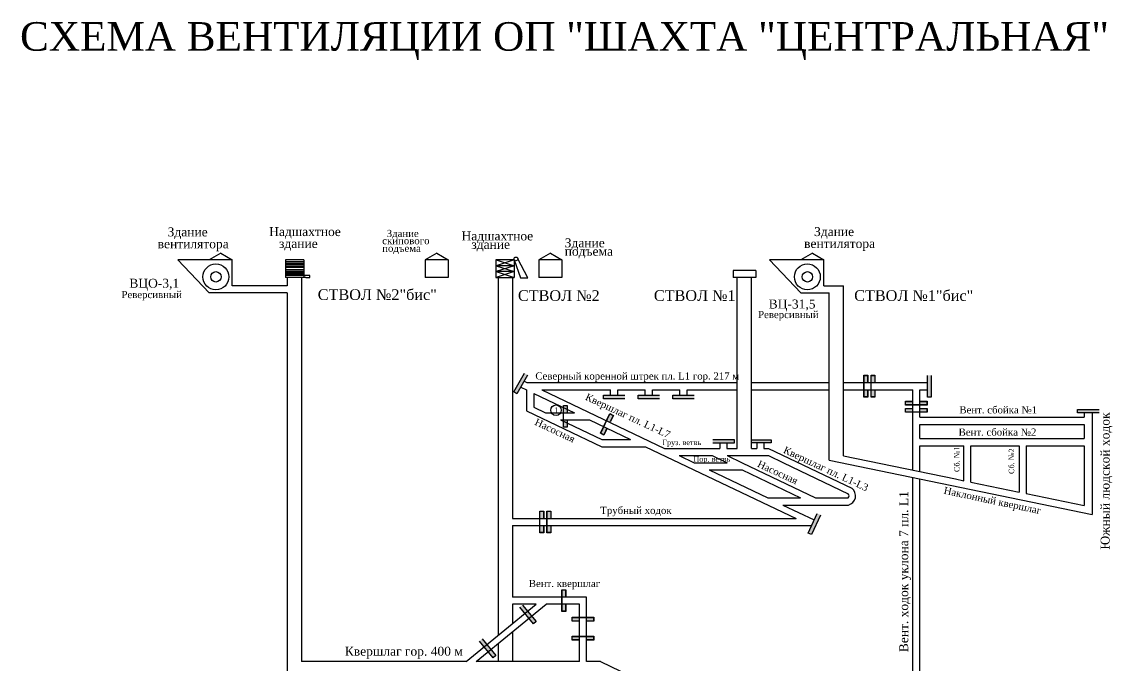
# Model space of a CAD drawing. Header units: millimetres. Extents: x -1215 to 290, y -426 to 439.
# Drawn here: x -701 to -91, y 79 to 439 of the extents above; entities that cross this region are included whole.
import ezdxf

# ---------------------------------------------------------------- set-up
doc = ezdxf.new("R2010")
doc.units = ezdxf.units.MM
for name, color, linetype in [('Двери', 7, 'Continuous'), ('название', 1, 'Continuous'), ('Перемычки', 7, 'Continuous')]:
    doc.layers.add(name, color=color, linetype=linetype)
doc.styles.get("Standard").update_dxf_attribs({"font": 'TIMES.TTF', "height": 10})

msp = doc.modelspace()

# ---------------------------------------------------------------- hatches: boundary and pattern name
at = {"layer": 'Двери'}
h = msp.add_hatch(color=256, dxfattribs=at)
h.paths.add_polyline_path([(-227.68, 237.09), (-227.68, 241.19), (-229.88, 241.19), (-229.88, 237.09), (-229.78, 237.09), (-229.78, 241.09), (-227.78, 241.09), (-227.78, 237.09)])
h.paths.add_polyline_path([(-229.78, 233.09), (-229.78, 237.09), (-229.88, 237.09), (-229.88, 233.09)])
h.paths.add_polyline_path([(-227.68, 228.99), (-227.68, 233.09), (-227.78, 233.09), (-227.78, 229.09), (-229.78, 229.09), (-229.78, 233.09), (-229.88, 233.09), (-229.88, 228.99)])
h = msp.add_hatch(color=3, dxfattribs=at)
h.paths.add_polyline_path([(-227.78, 241.09), (-229.78, 241.09), (-229.78, 237.09), (-227.78, 237.09)])
h.paths.add_polyline_path([(-229.78, 229.09), (-227.78, 229.09), (-227.78, 233.09), (-229.78, 233.09)])
h = msp.add_hatch(color=256, dxfattribs=at)
h.paths.add_polyline_path([(-223.68, 237.09), (-223.68, 241.19), (-225.88, 241.19), (-225.88, 237.09), (-225.78, 237.09), (-225.78, 241.09), (-223.78, 241.09), (-223.78, 237.09)])
h.paths.add_polyline_path([(-225.78, 233.09), (-225.78, 237.09), (-225.88, 237.09), (-225.88, 233.09)])
h.paths.add_polyline_path([(-223.68, 228.99), (-223.68, 233.09), (-223.78, 233.09), (-223.78, 229.09), (-225.78, 229.09), (-225.78, 233.09), (-225.88, 233.09), (-225.88, 228.99)])
h = msp.add_hatch(color=3, dxfattribs=at)
h.paths.add_polyline_path([(-223.78, 241.09), (-225.78, 241.09), (-225.78, 237.09), (-223.78, 237.09)])
h.paths.add_polyline_path([(-225.78, 229.09), (-223.78, 229.09), (-223.78, 233.09), (-225.78, 233.09)])
h = msp.add_hatch(color=256, dxfattribs=at)
h.paths.add_polyline_path([(-202.56, 226.66), (-206.66, 226.66), (-206.66, 224.46), (-202.56, 224.46), (-202.56, 224.56), (-206.56, 224.56), (-206.56, 226.56), (-202.56, 226.56)])
h.paths.add_polyline_path([(-198.56, 224.56), (-202.56, 224.56), (-202.56, 224.46), (-198.56, 224.46)])
h.paths.add_polyline_path([(-194.46, 226.66), (-198.56, 226.66), (-198.56, 226.56), (-194.56, 226.56), (-194.56, 224.56), (-198.56, 224.56), (-198.56, 224.46), (-194.46, 224.46)])
h = msp.add_hatch(color=3, dxfattribs=at)
h.paths.add_polyline_path([(-206.56, 226.56), (-206.56, 224.56), (-202.56, 224.56), (-202.56, 226.56)])
h.paths.add_polyline_path([(-194.56, 224.56), (-194.56, 226.56), (-198.56, 226.56), (-198.56, 224.56)])
h = msp.add_hatch(color=256, dxfattribs=at)
h.paths.add_polyline_path([(-395.87, 220.18), (-395.87, 224.28), (-398.07, 224.28), (-398.07, 220.18), (-397.97, 220.18), (-397.97, 224.18), (-395.97, 224.18), (-395.97, 220.18)])
h.paths.add_polyline_path([(-397.97, 216.18), (-397.97, 220.18), (-398.07, 220.18), (-398.07, 216.18)])
h.paths.add_polyline_path([(-395.87, 212.08), (-395.87, 216.18), (-395.97, 216.18), (-395.97, 212.18), (-397.97, 212.18), (-397.97, 216.18), (-398.07, 216.18), (-398.07, 212.08)])
h = msp.add_hatch(color=3, dxfattribs=at)
h.paths.add_polyline_path([(-395.97, 224.18), (-397.97, 224.18), (-397.97, 220.18), (-395.97, 220.18)])
h.paths.add_polyline_path([(-397.97, 212.18), (-395.97, 212.18), (-395.97, 216.18), (-397.97, 216.18)])
h = msp.add_hatch(color=256, dxfattribs=at)
h.paths.add_polyline_path([(-371.84, 215.05), (-370.07, 218.75), (-372.06, 219.7), (-373.82, 216), (-373.73, 215.95), (-372.01, 219.57), (-370.21, 218.7), (-371.93, 215.09)])
h.paths.add_polyline_path([(-375.46, 212.34), (-373.73, 215.95), (-373.82, 216), (-375.55, 212.39)])
h.paths.add_polyline_path([(-375.33, 207.74), (-373.56, 211.44), (-373.65, 211.48), (-375.37, 207.87), (-377.18, 208.73), (-375.46, 212.34), (-375.55, 212.39), (-377.31, 208.69)])
h = msp.add_hatch(color=256, dxfattribs=at)
h.paths.add_polyline_path([(-202.56, 222.66), (-206.66, 222.66), (-206.66, 220.46), (-202.56, 220.46), (-202.56, 220.56), (-206.56, 220.56), (-206.56, 222.56), (-202.56, 222.56)])
h.paths.add_polyline_path([(-198.56, 220.56), (-202.56, 220.56), (-202.56, 220.46), (-198.56, 220.46)])
h.paths.add_polyline_path([(-194.46, 222.66), (-198.56, 222.66), (-198.56, 222.56), (-194.56, 222.56), (-194.56, 220.56), (-198.56, 220.56), (-198.56, 220.46), (-194.46, 220.46)])
h = msp.add_hatch(color=3, dxfattribs=at)
h.paths.add_polyline_path([(-206.56, 222.56), (-206.56, 220.56), (-202.56, 220.56), (-202.56, 222.56)])
h.paths.add_polyline_path([(-194.56, 220.56), (-194.56, 222.56), (-198.56, 222.56), (-198.56, 220.56)])
h = msp.add_hatch(color=3, dxfattribs=at)
h.paths.add_polyline_path([(-370.21, 218.7), (-372.01, 219.57), (-373.73, 215.95), (-371.93, 215.09)])
h.paths.add_polyline_path([(-377.18, 208.73), (-375.37, 207.87), (-373.65, 211.48), (-375.46, 212.34)])
h = msp.add_hatch(color=256, dxfattribs=at)
h.paths.add_polyline_path([(-409.05, 161.08), (-409.05, 165.18), (-411.25, 165.18), (-411.25, 161.08), (-411.15, 161.08), (-411.15, 165.08), (-409.15, 165.08), (-409.15, 161.08)])
h.paths.add_polyline_path([(-411.15, 157.08), (-411.15, 161.08), (-411.25, 161.08), (-411.25, 157.08)])
h.paths.add_polyline_path([(-409.05, 152.98), (-409.05, 157.08), (-409.15, 157.08), (-409.15, 153.08), (-411.15, 153.08), (-411.15, 157.08), (-411.25, 157.08), (-411.25, 152.98)])
h = msp.add_hatch(color=256, dxfattribs=at)
h.paths.add_polyline_path([(-409.05, 161.03), (-409.05, 165.13), (-411.25, 165.13), (-411.25, 161.03), (-411.15, 161.03), (-411.15, 165.03), (-409.15, 165.03), (-409.15, 161.03)])
h.paths.add_polyline_path([(-411.15, 157.03), (-411.15, 161.03), (-411.25, 161.03), (-411.25, 157.03)])
h.paths.add_polyline_path([(-409.05, 152.93), (-409.05, 157.03), (-409.15, 157.03), (-409.15, 153.03), (-411.15, 153.03), (-411.15, 157.03), (-411.25, 157.03), (-411.25, 152.93)])
h = msp.add_hatch(color=3, dxfattribs=at)
h.paths.add_polyline_path([(-409.15, 165.08), (-411.15, 165.08), (-411.15, 161.08), (-409.15, 161.08)])
h.paths.add_polyline_path([(-411.15, 153.08), (-409.15, 153.08), (-409.15, 157.08), (-411.15, 157.08)])
h = msp.add_hatch(color=3, dxfattribs=at)
h.paths.add_polyline_path([(-409.15, 165.03), (-411.15, 165.03), (-411.15, 161.03), (-409.15, 161.03)])
h.paths.add_polyline_path([(-411.15, 153.03), (-409.15, 153.03), (-409.15, 157.03), (-411.15, 157.03)])
h = msp.add_hatch(color=256, dxfattribs=at)
h.paths.add_polyline_path([(-405.05, 161.08), (-405.05, 165.18), (-407.25, 165.18), (-407.25, 161.08), (-407.15, 161.08), (-407.15, 165.08), (-405.15, 165.08), (-405.15, 161.08)])
h.paths.add_polyline_path([(-407.15, 157.08), (-407.15, 161.08), (-407.25, 161.08), (-407.25, 157.08)])
h.paths.add_polyline_path([(-405.05, 152.98), (-405.05, 157.08), (-405.15, 157.08), (-405.15, 153.08), (-407.15, 153.08), (-407.15, 157.08), (-407.25, 157.08), (-407.25, 152.98)])
h = msp.add_hatch(color=256, dxfattribs=at)
h.paths.add_polyline_path([(-405.05, 161.03), (-405.05, 165.13), (-407.25, 165.13), (-407.25, 161.03), (-407.15, 161.03), (-407.15, 165.03), (-405.15, 165.03), (-405.15, 161.03)])
h.paths.add_polyline_path([(-407.15, 157.03), (-407.15, 161.03), (-407.25, 161.03), (-407.25, 157.03)])
h.paths.add_polyline_path([(-405.05, 152.93), (-405.05, 157.03), (-405.15, 157.03), (-405.15, 153.03), (-407.15, 153.03), (-407.15, 157.03), (-407.25, 157.03), (-407.25, 152.93)])
h = msp.add_hatch(color=3, dxfattribs=at)
h.paths.add_polyline_path([(-405.15, 165.08), (-407.15, 165.08), (-407.15, 161.08), (-405.15, 161.08)])
h.paths.add_polyline_path([(-407.15, 153.08), (-405.15, 153.08), (-405.15, 157.08), (-407.15, 157.08)])
h = msp.add_hatch(color=3, dxfattribs=at)
h.paths.add_polyline_path([(-405.15, 165.03), (-407.15, 165.03), (-407.15, 161.03), (-405.15, 161.03)])
h.paths.add_polyline_path([(-407.15, 153.03), (-405.15, 153.03), (-405.15, 157.03), (-407.15, 157.03)])
h = msp.add_hatch(color=256, dxfattribs=at)
h.paths.add_polyline_path([(-396.72, 117.06), (-396.72, 121.16), (-398.92, 121.16), (-398.92, 117.06), (-398.82, 117.06), (-398.82, 121.06), (-396.82, 121.06), (-396.82, 117.06)])
h.paths.add_polyline_path([(-398.82, 113.06), (-398.82, 117.06), (-398.92, 117.06), (-398.92, 113.06)])
h.paths.add_polyline_path([(-396.72, 108.96), (-396.72, 113.06), (-396.82, 113.06), (-396.82, 109.06), (-398.82, 109.06), (-398.82, 113.06), (-398.92, 113.06), (-398.92, 108.96)])
h = msp.add_hatch(color=3, dxfattribs=at)
h.paths.add_polyline_path([(-396.82, 121.06), (-398.82, 121.06), (-398.82, 117.06), (-396.82, 117.06)])
h.paths.add_polyline_path([(-398.82, 109.06), (-396.82, 109.06), (-396.82, 113.06), (-398.82, 113.06)])
h = msp.add_hatch(color=256, dxfattribs=at)
h.paths.add_polyline_path([(-385.13, 103.52), (-381.03, 103.52), (-381.03, 105.72), (-385.13, 105.72), (-385.13, 105.62), (-381.13, 105.62), (-381.13, 103.62), (-385.13, 103.62)])
h.paths.add_polyline_path([(-389.13, 105.62), (-385.13, 105.62), (-385.13, 105.72), (-389.13, 105.72)])
h.paths.add_polyline_path([(-393.23, 103.52), (-389.13, 103.52), (-389.13, 103.62), (-393.13, 103.62), (-393.13, 105.62), (-389.13, 105.62), (-389.13, 105.72), (-393.23, 105.72)])
h = msp.add_hatch(color=3, dxfattribs=at)
h.paths.add_polyline_path([(-381.13, 103.62), (-381.13, 105.62), (-385.13, 105.62), (-385.13, 103.62)])
h.paths.add_polyline_path([(-393.13, 105.62), (-393.13, 103.62), (-389.13, 103.62), (-389.13, 105.62)])
h = msp.add_hatch(color=256, dxfattribs=at)
h.paths.add_polyline_path([(-385.13, 92.92), (-381.03, 92.92), (-381.03, 95.12), (-385.13, 95.12), (-385.13, 95.02), (-381.13, 95.02), (-381.13, 93.02), (-385.13, 93.02)])
h.paths.add_polyline_path([(-389.13, 95.02), (-385.13, 95.02), (-385.13, 95.12), (-389.13, 95.12)])
h.paths.add_polyline_path([(-393.23, 92.92), (-389.13, 92.92), (-389.13, 93.02), (-393.13, 93.02), (-393.13, 95.02), (-389.13, 95.02), (-389.13, 95.12), (-393.23, 95.12)])
h = msp.add_hatch(color=3, dxfattribs=at)
h.paths.add_polyline_path([(-381.13, 93.02), (-381.13, 95.02), (-385.13, 95.02), (-385.13, 93.02)])
h.paths.add_polyline_path([(-393.13, 95.02), (-393.13, 93.02), (-389.13, 93.02), (-389.13, 95.02)])
at = {"layer": 'Перемычки'}
h = msp.add_hatch(color=256, dxfattribs=at)
h.paths.add_polyline_path([(-424.01, 230.74), (-421.98, 234.3), (-422.06, 234.35), (-424.05, 230.88), (-425.79, 231.87), (-423.8, 235.35), (-423.88, 235.39), (-425.92, 231.84)])
h.paths.add_polyline_path([(-422.06, 234.35), (-421.98, 234.3), (-417.95, 241.33), (-419.86, 242.42), (-423.88, 235.39), (-423.8, 235.35), (-419.82, 242.29), (-418.08, 241.29)])
h = msp.add_hatch(color=3, dxfattribs=at)
h.paths.add_polyline_path([(-425.79, 231.87), (-424.05, 230.88), (-422.06, 234.35), (-423.8, 235.35)])
h.paths.add_polyline_path([(-420.07, 237.82), (-421.81, 238.82), (-423.8, 235.35), (-422.06, 234.35)])
h.paths.add_polyline_path([(-420.07, 237.82), (-418.08, 241.29), (-419.82, 242.29), (-421.81, 238.82)])
h = msp.add_hatch(color=256, dxfattribs=at)
h.paths.add_polyline_path([(-192.21, 228.87), (-192.21, 232.97), (-192.31, 232.97), (-192.31, 228.97), (-194.31, 228.97), (-194.31, 232.97), (-194.41, 232.97), (-194.41, 228.87)])
h.paths.add_polyline_path([(-192.31, 232.97), (-192.21, 232.97), (-192.21, 241.07), (-194.41, 241.07), (-194.41, 232.97), (-194.31, 232.97), (-194.31, 240.97), (-192.31, 240.97)])
h = msp.add_hatch(color=3, dxfattribs=at)
h.paths.add_polyline_path([(-194.31, 228.97), (-192.31, 228.97), (-192.31, 232.97), (-194.31, 232.97)])
h.paths.add_polyline_path([(-192.31, 236.97), (-194.31, 236.97), (-194.31, 232.97), (-192.31, 232.97)])
h.paths.add_polyline_path([(-192.31, 236.97), (-192.31, 240.97), (-194.31, 240.97), (-194.31, 236.97)])
h = msp.add_hatch(color=256, dxfattribs=at)
h.paths.add_polyline_path([(-375.74, 227.96), (-371.64, 227.96), (-371.64, 228.06), (-375.64, 228.06), (-375.64, 230.06), (-371.64, 230.06), (-371.64, 230.16), (-375.74, 230.16)])
h.paths.add_polyline_path([(-371.64, 228.06), (-371.64, 227.96), (-363.54, 227.96), (-363.54, 230.16), (-371.64, 230.16), (-371.64, 230.06), (-363.64, 230.06), (-363.64, 228.06)])
h = msp.add_hatch(color=3, dxfattribs=at)
h.paths.add_polyline_path([(-375.64, 230.06), (-375.64, 228.06), (-371.64, 228.06), (-371.64, 230.06)])
h.paths.add_polyline_path([(-367.64, 228.06), (-367.64, 230.06), (-371.64, 230.06), (-371.64, 228.06)])
h.paths.add_polyline_path([(-367.64, 228.06), (-363.64, 228.06), (-363.64, 230.06), (-367.64, 230.06)])
h = msp.add_hatch(color=256, dxfattribs=at)
h.paths.add_polyline_path([(-356.33, 227.96), (-352.23, 227.96), (-352.23, 228.06), (-356.23, 228.06), (-356.23, 230.06), (-352.23, 230.06), (-352.23, 230.16), (-356.33, 230.16)])
h.paths.add_polyline_path([(-352.23, 228.06), (-352.23, 227.96), (-344.13, 227.96), (-344.13, 230.16), (-352.23, 230.16), (-352.23, 230.06), (-344.23, 230.06), (-344.23, 228.06)])
h = msp.add_hatch(color=3, dxfattribs=at)
h.paths.add_polyline_path([(-356.23, 230.06), (-356.23, 228.06), (-352.23, 228.06), (-352.23, 230.06)])
h.paths.add_polyline_path([(-348.23, 228.06), (-348.23, 230.06), (-352.23, 230.06), (-352.23, 228.06)])
h.paths.add_polyline_path([(-348.23, 228.06), (-344.23, 228.06), (-344.23, 230.06), (-348.23, 230.06)])
h = msp.add_hatch(color=256, dxfattribs=at)
h.paths.add_polyline_path([(-336.92, 227.96), (-332.82, 227.96), (-332.82, 228.06), (-336.82, 228.06), (-336.82, 230.06), (-332.82, 230.06), (-332.82, 230.16), (-336.92, 230.16)])
h.paths.add_polyline_path([(-332.82, 228.06), (-332.82, 227.96), (-324.72, 227.96), (-324.72, 230.16), (-332.82, 230.16), (-332.82, 230.06), (-324.82, 230.06), (-324.82, 228.06)])
h = msp.add_hatch(color=3, dxfattribs=at)
h.paths.add_polyline_path([(-336.82, 230.06), (-336.82, 228.06), (-332.82, 228.06), (-332.82, 230.06)])
h.paths.add_polyline_path([(-328.82, 228.06), (-328.82, 230.06), (-332.82, 230.06), (-332.82, 228.06)])
h.paths.add_polyline_path([(-328.82, 228.06), (-324.82, 228.06), (-324.82, 230.06), (-328.82, 230.06)])
h = msp.add_hatch(color=256, dxfattribs=at)
h.paths.add_polyline_path([(-110.34, 219.98), (-106.24, 219.98), (-106.24, 220.08), (-110.24, 220.08), (-110.23, 222.08), (-106.23, 222.08), (-106.23, 222.18), (-110.33, 222.18)])
h.paths.add_polyline_path([(-106.24, 220.08), (-106.24, 219.98), (-98.14, 219.97), (-98.13, 222.17), (-106.23, 222.18), (-106.23, 222.08), (-98.23, 222.07), (-98.24, 220.07)])
h = msp.add_hatch(color=3, dxfattribs=at)
h.paths.add_polyline_path([(-110.23, 222.08), (-110.24, 220.08), (-106.24, 220.08), (-106.23, 222.08)])
h.paths.add_polyline_path([(-102.24, 220.07), (-102.23, 222.07), (-106.23, 222.08), (-106.24, 220.08)])
h.paths.add_polyline_path([(-102.24, 220.07), (-98.24, 220.07), (-98.23, 222.07), (-102.23, 222.07)])
h = msp.add_hatch(color=256, dxfattribs=at)
h.paths.add_polyline_path([(-302.39, 205.26), (-306.49, 205.26), (-306.49, 205.16), (-302.49, 205.16), (-302.49, 203.16), (-306.49, 203.16), (-306.49, 203.06), (-302.39, 203.06)])
h.paths.add_polyline_path([(-306.49, 205.16), (-306.49, 205.26), (-314.59, 205.26), (-314.59, 203.06), (-306.49, 203.06), (-306.49, 203.16), (-314.49, 203.16), (-314.49, 205.16)])
h = msp.add_hatch(color=3, dxfattribs=at)
h.paths.add_polyline_path([(-302.49, 203.16), (-302.49, 205.16), (-306.49, 205.16), (-306.49, 203.16)])
h.paths.add_polyline_path([(-310.49, 205.16), (-310.49, 203.16), (-306.49, 203.16), (-306.49, 205.16)])
h.paths.add_polyline_path([(-310.49, 205.16), (-314.49, 205.16), (-314.49, 203.16), (-310.49, 203.16)])
h = msp.add_hatch(color=256, dxfattribs=at)
h.paths.add_polyline_path([(-281.65, 205.15), (-285.31, 205.15), (-285.31, 205.06), (-281.74, 205.06), (-281.74, 203.28), (-285.31, 203.28), (-285.31, 203.19), (-281.65, 203.19)])
h.paths.add_polyline_path([(-285.31, 205.06), (-285.31, 205.15), (-292.52, 205.15), (-292.52, 203.19), (-285.31, 203.19), (-285.31, 203.28), (-292.43, 203.28), (-292.43, 205.06)])
h = msp.add_hatch(color=3, dxfattribs=at)
h.paths.add_polyline_path([(-281.76, 203.28), (-281.76, 205.06), (-285.32, 205.06), (-285.32, 203.28)])
h.paths.add_polyline_path([(-288.88, 205.06), (-288.88, 203.28), (-285.32, 203.28), (-285.32, 205.06)])
h.paths.add_polyline_path([(-288.88, 205.06), (-292.45, 205.06), (-292.45, 203.28), (-288.88, 203.28)])
h = msp.add_hatch(color=256, dxfattribs=at)
h.paths.add_polyline_path([(-259.14, 151.88), (-257.44, 155.61), (-257.53, 155.65), (-259.19, 152.01), (-261.01, 152.84), (-259.35, 156.48), (-259.44, 156.52), (-261.14, 152.79)])
h.paths.add_polyline_path([(-257.53, 155.65), (-257.44, 155.61), (-254.07, 162.98), (-256.08, 163.89), (-259.44, 156.52), (-259.35, 156.48), (-256.03, 163.76), (-254.21, 162.93)])
h = msp.add_hatch(color=3, dxfattribs=at)
h.paths.add_polyline_path([(-261.01, 152.84), (-259.19, 152.01), (-257.53, 155.65), (-259.35, 156.48)])
h.paths.add_polyline_path([(-255.87, 159.29), (-257.69, 160.12), (-259.35, 156.48), (-257.53, 155.65)])
h.paths.add_polyline_path([(-255.87, 159.29), (-254.21, 162.93), (-256.03, 163.76), (-257.69, 160.12)])
h = msp.add_hatch(color=256, dxfattribs=at)
h.paths.add_polyline_path([(-413.12, 103.26), (-415.72, 106.43), (-415.8, 106.36), (-413.27, 103.27), (-414.81, 102), (-417.35, 105.1), (-417.42, 105.03), (-414.83, 101.86)])
h.paths.add_polyline_path([(-415.8, 106.36), (-415.72, 106.43), (-420.86, 112.69), (-422.56, 111.3), (-417.42, 105.03), (-417.35, 105.1), (-422.42, 111.29), (-420.87, 112.55)])
h = msp.add_hatch(color=3, dxfattribs=at)
h.paths.add_polyline_path([(-414.81, 102), (-413.27, 103.27), (-415.8, 106.36), (-417.35, 105.1)])
h.paths.add_polyline_path([(-418.34, 109.46), (-419.88, 108.19), (-417.35, 105.1), (-415.8, 106.36)])
h.paths.add_polyline_path([(-418.34, 109.46), (-420.87, 112.55), (-422.42, 111.29), (-419.88, 108.19)])
h = msp.add_hatch(color=256, dxfattribs=at)
h.paths.add_polyline_path([(-435.7, 84.26), (-438.29, 87.43), (-438.37, 87.37), (-435.84, 84.28), (-437.38, 83.01), (-439.92, 86.1), (-440, 86.04), (-437.4, 82.87)])
h.paths.add_polyline_path([(-438.37, 87.37), (-438.29, 87.43), (-443.43, 93.7), (-445.13, 92.31), (-440, 86.04), (-439.92, 86.1), (-444.99, 92.29), (-443.44, 93.56)])
h = msp.add_hatch(color=3, dxfattribs=at)
h.paths.add_polyline_path([(-437.38, 83.01), (-435.84, 84.28), (-438.37, 87.37), (-439.92, 86.1)])
h.paths.add_polyline_path([(-440.91, 90.46), (-442.45, 89.2), (-439.92, 86.1), (-438.37, 87.37)])
h.paths.add_polyline_path([(-440.91, 90.46), (-443.44, 93.56), (-444.99, 92.29), (-442.45, 89.2)])

# ---------------------------------------------------------------- linework, layer by layer
for p, q in [((-583.42, 305.82), (-613.81, 305.82)), ((-613.81, 305.82), (-596.27, 287.32)), ((-589.77, 309.59), (-596.27, 305.82)), ((-583.42, 305.82), (-596.27, 305.82)), ((-589.77, 309.59), (-583.42, 305.82)), ((-583.42, 291.32), (-583.42, 305.82)), ((-543.41, 305.82), (-553.67, 305.82)), ((-553.67, 305.82), (-553.67, 295.82)), ((-543.41, 305.82), (-543.41, 295.82)), ((-468.91, 309.59), (-475.41, 305.82)), ((-462.56, 305.82), (-475.41, 305.82)), ((-475.41, 305.82), (-475.41, 295.82)), ((-468.91, 309.59), (-462.56, 305.82)), ((-462.56, 305.82), (-462.56, 295.82)), ((-425.6, 305.82), (-435.86, 305.82)), ((-435.86, 305.82), (-435.86, 295.82)), ((-435.77, 305.84), (-425.52, 302.52)), ((-425.52, 305.84), (-435.77, 302.52)), ((-425.6, 305.82), (-425.6, 295.82)), ((-425.6, 305.82), (-422.04, 295.81)), ((-417.87, 295.81), (-423.56, 306.31)), ((-405.33, 309.59), (-411.83, 305.82)), ((-411.83, 305.82), (-411.83, 295.82)), ((-398.98, 305.82), (-411.83, 305.82)), ((-405.33, 309.59), (-398.98, 305.82)), ((-398.98, 305.82), (-398.98, 295.82)), ((-252.37, 305.82), (-282.76, 305.82)), ((-282.76, 305.82), (-265.22, 287.32)), ((-258.72, 309.59), (-265.22, 305.82)), ((-252.37, 305.82), (-265.22, 305.82)), ((-258.72, 309.59), (-252.37, 305.82)), ((-252.37, 291.32), (-252.37, 305.82)), ((-543.46, 304.67), (-553.71, 304.67)), ((-543.46, 303.84), (-553.71, 303.84)), ((-543.46, 303.1), (-553.71, 303.1)), ((-543.46, 302.26), (-553.71, 302.26)), ((-543.46, 301.52), (-553.71, 301.52)), ((-543.46, 300.14), (-553.71, 300.14)), ((-543.46, 299.31), (-553.71, 299.31)), ((-425.52, 302.52), (-435.77, 302.52)), ((-425.52, 302.52), (-435.77, 299.18)), ((-435.77, 302.52), (-425.52, 299.18)), ((-425.52, 299.18), (-435.77, 299.18)), ((-435.77, 299.18), (-425.52, 295.84)), ((-425.52, 299.18), (-435.77, 295.84)), ((-290.33, 299.82), (-303.08, 299.82)), ((-303.08, 299.82), (-303.08, 295.82)), ((-290.33, 299.82), (-290.33, 295.82)), ((-543.46, 298.57), (-553.71, 298.57)), ((-543.46, 297.73), (-553.71, 297.73)), ((-543.46, 296.99), (-553.71, 296.99)), ((-542.21, 295.82), (-553.67, 295.82)), ((-553.67, 295.82), (-553.67, 295.82)), ((-552.56, 295.82), (-552.56, 291.32)), ((-544.56, 295.82), (-544.56, 80.89)), ((-540.05, 297.08), (-543.41, 297.08)), ((-542.21, 295.82), (-540.05, 295.82)), ((-540.05, 295.82), (-540.05, 297.08)), ((-462.56, 295.82), (-475.41, 295.82)), ((-475.41, 295.82), (-475.41, 295.82)), ((-435.86, 295.82), (-435.86, 295.82)), ((-435.86, 295.82), (-425.6, 295.82)), ((-434.56, 295.82), (-434.56, 95.59)), ((-426.56, 295.82), (-426.56, 161.03)), ((-422.04, 295.81), (-417.87, 295.81)), ((-398.98, 295.82), (-411.83, 295.82)), ((-411.83, 295.82), (-411.83, 295.82)), ((-290.5, 295.82), (-303.08, 295.82)), ((-290.33, 295.82), (-303.08, 295.82)), ((-300.74, 200.18), (-300.74, 295.82)), ((-292.74, 200.18), (-292.74, 295.82)), ((-552.56, 287.32), (-596.27, 287.32)), ((-552.56, 287.32), (-596.27, 287.32)), ((-552.56, 291.32), (-583.42, 291.32)), ((-556.56, 291.32), (-583.42, 291.32)), ((-552.56, 287.32), (-552.56, -9.34)), ((-265.22, 287.32), (-249.26, 287.32)), ((-252.37, 291.32), (-241.26, 291.32)), ((-249.26, 193.73), (-249.26, 287.32)), ((-241.26, 196.07), (-241.26, 291.32)), ((-421.94, 234.56), (-418.63, 232.97)), ((-420.06, 237.84), (-418.51, 237.09)), ((-418.63, 232.97), (-418.63, 221.23)), ((-418.51, 237.09), (-300.74, 237.09)), ((-410.17, 233.09), (-371.64, 233.09)), ((-410.17, 233.09), (-341.55, 200.18)), ((-371.64, 230.06), (-371.64, 233.09)), ((-367.64, 230.06), (-367.64, 233.09)), ((-367.64, 233.09), (-352.23, 233.09)), ((-352.23, 230.06), (-352.23, 233.09)), ((-348.23, 230.06), (-348.23, 233.09)), ((-348.23, 233.09), (-332.82, 233.09)), ((-332.82, 230.06), (-332.82, 233.09)), ((-328.82, 230.06), (-328.82, 233.09)), ((-328.82, 233.09), (-300.74, 233.09)), ((-292.74, 237.09), (-249.26, 237.09)), ((-292.74, 233.09), (-249.26, 233.09)), ((-241.26, 237.09), (-194.31, 237.09)), ((-241.26, 233.09), (-202.56, 233.09)), ((-202.56, 188.08), (-202.56, 233.09)), ((-198.56, 217.71), (-198.56, 233.09)), ((-198.56, 233.09), (-194.31, 233.09)), ((-414.63, 231.06), (-414.63, 223.32)), ((-414.63, 231.06), (-391.88, 220.18)), ((-418.63, 221.23), (-376.58, 201.18)), ((-414.63, 223.32), (-408.03, 220.18)), ((-408.03, 220.18), (-391.88, 220.18)), ((-106.5, 220.08), (-106.5, 217.71)), ((-102.13, 219.98), (-102.13, 163.17)), ((-399.65, 216.18), (-383.49, 216.18)), ((-399.65, 216.18), (-376.58, 205.18)), ((-383.49, 216.18), (-360.43, 205.18)), ((-198.56, 217.71), (-138.56, 217.71)), ((-198.56, 213.71), (-106.5, 213.71)), ((-198.56, 205.71), (-198.56, 213.71)), ((-138.56, 217.71), (-106.5, 217.71)), ((-106.5, 213.71), (-106.5, 205.71)), ((-198.56, 205.71), (-198.56, 208.18)), ((-106.5, 208.18), (-106.5, 205.71)), ((-376.58, 205.18), (-360.43, 205.18)), ((-310.49, 203.16), (-310.49, 200.18)), ((-306.49, 203.16), (-306.49, 200.18)), ((-289.83, 203.16), (-289.83, 200.18)), ((-285.83, 203.16), (-285.83, 200.18)), ((-198.56, 205.71), (-106.5, 205.71)), ((-198.56, 201.71), (-174, 201.71)), ((-198.56, 187.25), (-198.56, 201.71)), ((-174, 182.18), (-174, 201.72)), ((-170, 181.36), (-170, 201.71)), ((-170, 201.71), (-158.56, 201.71)), ((-158.56, 201.71), (-143.01, 201.71)), ((-143.01, 201.71), (-143.01, 175.78)), ((-139.01, 201.71), (-139.01, 174.95)), ((-139.01, 201.71), (-106.5, 201.71)), ((-106.5, 201.71), (-106.5, 168.24)), ((-376.58, 201.18), (-352.04, 201.18)), ((-352.04, 201.18), (-267.85, 161.03)), ((-341.55, 200.18), (-310.49, 200.18)), ((-333.17, 196.18), (-314.8, 196.18)), ((-333.17, 196.18), (-324.78, 192.18)), ((-314.8, 196.18), (-306.41, 192.18)), ((-306.49, 200.18), (-300.74, 200.18)), ((-306.41, 196.18), (-298.03, 192.18)), ((-306.41, 196.18), (-283.32, 196.18)), ((-292.74, 200.18), (-289.83, 200.18)), ((-285.83, 200.18), (-283.32, 200.18)), ((-283.32, 200.18), (-236.64, 177.92)), ((-283.32, 196.18), (-274.93, 192.18)), ((-241.26, 196.07), (-178.56, 183.12)), ((-202.56, 194.8), (-202.56, 196.18)), ((-198.56, 193.97), (-198.56, 196.18)), ((-324.78, 192.18), (-306.41, 192.18)), ((-298.03, 192.18), (-256.89, 172.56)), ((-274.93, 192.18), (-238.6, 174.85)), ((-249.26, 193.73), (-102.13, 163.17)), ((-316.39, 188.18), (-298.03, 188.18)), ((-316.39, 188.18), (-283.65, 172.56)), ((-298.03, 188.18), (-265.28, 172.56)), ((-202.56, 20.89), (-202.56, 184.03)), ((-198.56, 20.89), (-198.56, 183.2)), ((-178.56, 183.12), (-174, 182.18)), ((-170, 181.36), (-143.01, 175.78)), ((-283.65, 172.56), (-265.28, 172.56)), ((-256.89, 172.56), (-238.6, 172.56)), ((-139.01, 174.95), (-106.5, 168.24)), ((-275.26, 168.56), (-238.56, 168.56)), ((-275.26, 168.56), (-257.67, 160.17)), ((-426.56, 161.03), (-267.85, 161.03)), ((-426.56, 157.03), (-259.46, 157.03)), ((-426.56, 157.03), (-426.56, 117.06)), ((-426.56, 157.03), (-426.56, 155.18)), ((-259.46, 157.03), (-259.16, 156.89)), ((-385.13, 117.06), (-426.56, 117.06)), ((-385.13, 80.89), (-385.13, 117.06)), ((-452.5, 80.89), (-413.24, 113.06)), ((-446.96, 80.89), (-407.69, 113.06)), ((-426.56, 113.06), (-426.56, 102.14)), ((-413.24, 113.06), (-426.56, 113.06)), ((-389.13, 113.06), (-407.69, 113.06)), ((-389.13, 80.89), (-389.13, 113.06)), ((-426.56, 97.6), (-426.56, 80.89)), ((-426.56, 97.6), (-426.56, 94.96)), ((-434.56, 91.04), (-434.56, 80.89)), ((-434.56, 91.04), (-434.56, 90.62)), ((-452.5, 80.89), (-544.56, 80.89)), ((-389.13, 80.89), (-446.96, 80.89)), ((-377.34, 80.89), (-385.13, 80.89)), ((-377.34, 80.89), (-335.41, 60.89))]:
    msp.add_line(p, q)
for centre, radius in [((-424.6, 306.34), 1.04), ((-592.55, 296.27), 7.24), ((-592.55, 296.27), 2.91), ((-261.5, 296.27), 7.24), ((-261.5, 296.27), 2.91), ((-402.19, 221.61), 2.97)]:
    msp.add_circle(centre, radius)
for centre, radius, start, end in [((-239.85, 173.7), 5.3, 284.0993, 52.75498), ((-239.64, 173.7), 1.55, 312.40661, 47.59339)]:
    msp.add_arc(centre, radius, start, end)
at = {"layer": 'Двери'}
for points in [[(-227.68, 233.09), (-227.68, 228.99), (-229.88, 228.99), (-229.88, 241.19), (-227.68, 241.19), (-227.68, 237.09)], [(-227.78, 233.09), (-227.78, 229.09), (-229.78, 229.09), (-229.78, 241.09), (-227.78, 241.09), (-227.78, 237.09)], [(-223.68, 233.09), (-223.68, 228.99), (-225.88, 228.99), (-225.88, 241.19), (-223.68, 241.19), (-223.68, 237.09)], [(-223.78, 233.09), (-223.78, 229.09), (-225.78, 229.09), (-225.78, 241.09), (-223.78, 241.09), (-223.78, 237.09)], [(-198.56, 226.66), (-194.46, 226.66), (-194.46, 224.46), (-206.66, 224.46), (-206.66, 226.66), (-202.56, 226.66)], [(-198.56, 226.56), (-194.56, 226.56), (-194.56, 224.56), (-206.56, 224.56), (-206.56, 226.56), (-202.56, 226.56)], [(-395.87, 216.18), (-395.87, 212.08), (-398.07, 212.08), (-398.07, 224.28), (-395.87, 224.28), (-395.87, 220.18)], [(-395.97, 216.18), (-395.97, 212.18), (-397.97, 212.18), (-397.97, 224.18), (-395.97, 224.18), (-395.97, 220.18)], [(-373.56, 211.44), (-375.33, 207.74), (-377.31, 208.69), (-372.06, 219.7), (-370.07, 218.75), (-371.84, 215.05)], [(-198.56, 222.66), (-194.46, 222.66), (-194.46, 220.46), (-206.66, 220.46), (-206.66, 222.66), (-202.56, 222.66)], [(-198.56, 222.56), (-194.56, 222.56), (-194.56, 220.56), (-206.56, 220.56), (-206.56, 222.56), (-202.56, 222.56)], [(-373.65, 211.48), (-375.37, 207.87), (-377.18, 208.73), (-372.01, 219.57), (-370.21, 218.7), (-371.93, 215.09)], [(-409.05, 157.08), (-409.05, 152.98), (-411.25, 152.98), (-411.25, 165.18), (-409.05, 165.18), (-409.05, 161.08)], [(-409.05, 157.03), (-409.05, 152.93), (-411.25, 152.93), (-411.25, 165.13), (-409.05, 165.13), (-409.05, 161.03)], [(-409.15, 157.08), (-409.15, 153.08), (-411.15, 153.08), (-411.15, 165.08), (-409.15, 165.08), (-409.15, 161.08)], [(-409.15, 157.03), (-409.15, 153.03), (-411.15, 153.03), (-411.15, 165.03), (-409.15, 165.03), (-409.15, 161.03)], [(-405.05, 157.08), (-405.05, 152.98), (-407.25, 152.98), (-407.25, 165.18), (-405.05, 165.18), (-405.05, 161.08)], [(-405.05, 157.03), (-405.05, 152.93), (-407.25, 152.93), (-407.25, 165.13), (-405.05, 165.13), (-405.05, 161.03)], [(-405.15, 157.08), (-405.15, 153.08), (-407.15, 153.08), (-407.15, 165.08), (-405.15, 165.08), (-405.15, 161.08)], [(-405.15, 157.03), (-405.15, 153.03), (-407.15, 153.03), (-407.15, 165.03), (-405.15, 165.03), (-405.15, 161.03)], [(-396.72, 113.06), (-396.72, 108.96), (-398.92, 108.96), (-398.92, 121.16), (-396.72, 121.16), (-396.72, 117.06)], [(-396.82, 113.06), (-396.82, 109.06), (-398.82, 109.06), (-398.82, 121.06), (-396.82, 121.06), (-396.82, 117.06)], [(-389.13, 103.52), (-393.23, 103.52), (-393.23, 105.72), (-381.03, 105.72), (-381.03, 103.52), (-385.13, 103.52)], [(-389.13, 103.62), (-393.13, 103.62), (-393.13, 105.62), (-381.13, 105.62), (-381.13, 103.62), (-385.13, 103.62)], [(-389.13, 92.92), (-393.23, 92.92), (-393.23, 95.12), (-381.03, 95.12), (-381.03, 92.92), (-385.13, 92.92)], [(-389.13, 93.02), (-393.13, 93.02), (-393.13, 95.02), (-381.13, 95.02), (-381.13, 93.02), (-385.13, 93.02)]]:
    msp.add_lwpolyline(points, dxfattribs=at)
at = {"layer": 'Перемычки'}
for points in [[(-418.08, 241.29), (-424.05, 230.88), (-425.79, 231.87), (-419.82, 242.29)], [(-192.31, 240.97), (-192.31, 228.97), (-194.31, 228.97), (-194.31, 240.97)], [(-363.64, 228.06), (-375.64, 228.06), (-375.64, 230.06), (-363.64, 230.06)], [(-344.23, 228.06), (-356.23, 228.06), (-356.23, 230.06), (-344.23, 230.06)], [(-324.82, 228.06), (-336.82, 228.06), (-336.82, 230.06), (-324.82, 230.06)], [(-98.24, 220.07), (-110.24, 220.08), (-110.23, 222.08), (-98.23, 222.07)], [(-314.49, 205.16), (-302.49, 205.16), (-302.49, 203.16), (-314.49, 203.16)], [(-292.45, 205.06), (-281.76, 205.06), (-281.76, 203.28), (-292.45, 203.28)], [(-254.21, 162.93), (-259.19, 152.01), (-261.01, 152.84), (-256.03, 163.76)], [(-420.87, 112.55), (-413.27, 103.27), (-414.81, 102), (-422.42, 111.29)], [(-443.44, 93.56), (-435.84, 84.28), (-437.38, 83.01), (-444.99, 92.29)]]:
    msp.add_lwpolyline(points, dxfattribs=at)

# ---------------------------------------------------------------- texts
for s, height, p in [('Здание', 5, (-619.56, 318.92)), ('Надшахтное', 5, (-562.7, 319.1)), ('Здание', 5, (-257.76, 319.1)), ('скипового', 4, (-499.45, 314.54)), ('Здание', 4, (-496.92, 318.57)), ('Надшахтное', 5, (-455.05, 316.68)), ('Здание', 5, (-397.31, 312.81)), ('вентилятора', 5, (-625.13, 312.25)), ('здание', 5, (-557.18, 312.43)), ('подъема', 4, (-499.45, 310.27)), ('здание', 5, (-449.54, 311.95)), ('подъема', 5, (-397.33, 308.08)), ('вентилятора', 5, (-263.34, 312.43)), ('ВЦО-3,1', 5, (-640.99, 290.2)), ('Реверсивный', 4, (-645.41, 284.36)), ('СТВОЛ №2"бис"', 6, (-535.54, 283.33)), ('СТВОЛ №2', 6, (-423.5, 282.81)), ('СТВОЛ №1', 6, (-347.42, 282.81)), ('СТВОЛ №1"бис"', 6, (-235.31, 282.81)), ('ВЦ-31,5', 5, (-283.17, 278.56)), ('Реверсивный', 4, (-289.1, 273.17)), ('Северный коренной штрек пл. L1 гор. 217 м', 4, (-413.75, 238.8)), ('1', 3, (-403.28, 220.2)), ('Вент. сбойка №1', 4, (-176.43, 219.83)), ('Вент. сбойка №2', 4, (-176.86, 207.38)), ('Груз. ветвь', 3, (-342.7, 202.08)), ('Пор. ветвь', 3, (-325.31, 192.8)), ('Трубный ходок', 4, (-377.41, 163.58)), ('Вент. квершлаг', 4, (-417.4, 122.64)), ('Квершлаг гор. 400 м', 5, (-520.39, 84.22))]:
    msp.add_text(s, height=height).set_placement(p)
for s, height, rotation, p in [('Квершлаг пл. L1-L7', 4, 335, (-386.2, 227.64)), ('Южный людской ходок', 5, 90, (-92.38, 143.55)), ('Насосная', 4, 334.72783, (-414.54, 213.65)), ('Квершлаг пл. L1-L3', 4, 335, (-275.37, 197.95)), ('Cб. №1', 3, 90, (-176.36, 187)), ('Cб. №2', 3, 90, (-145.78, 185.91)), ('Насосная', 4, 335, (-289.88, 190.14)), ('Наклонный квершлаг', 4, 348, (-185.45, 174.93)), ('Вент. ходок уклона 7 пл. L1', 5, 90, (-205.08, 86.17))]:
    msp.add_text(s, height=height, rotation=rotation).set_placement(p)
at = {"layer": 'название', "color": 0, "lineweight": 20}
msp.add_text('СХЕМА ВЕНТИЛЯЦИИ ОП "ШАХТА "ЦЕНТРАЛЬНАЯ"', height=16, dxfattribs=at).set_placement((-702.16, 422.86))

doc.saveas('drawing.dxf')
